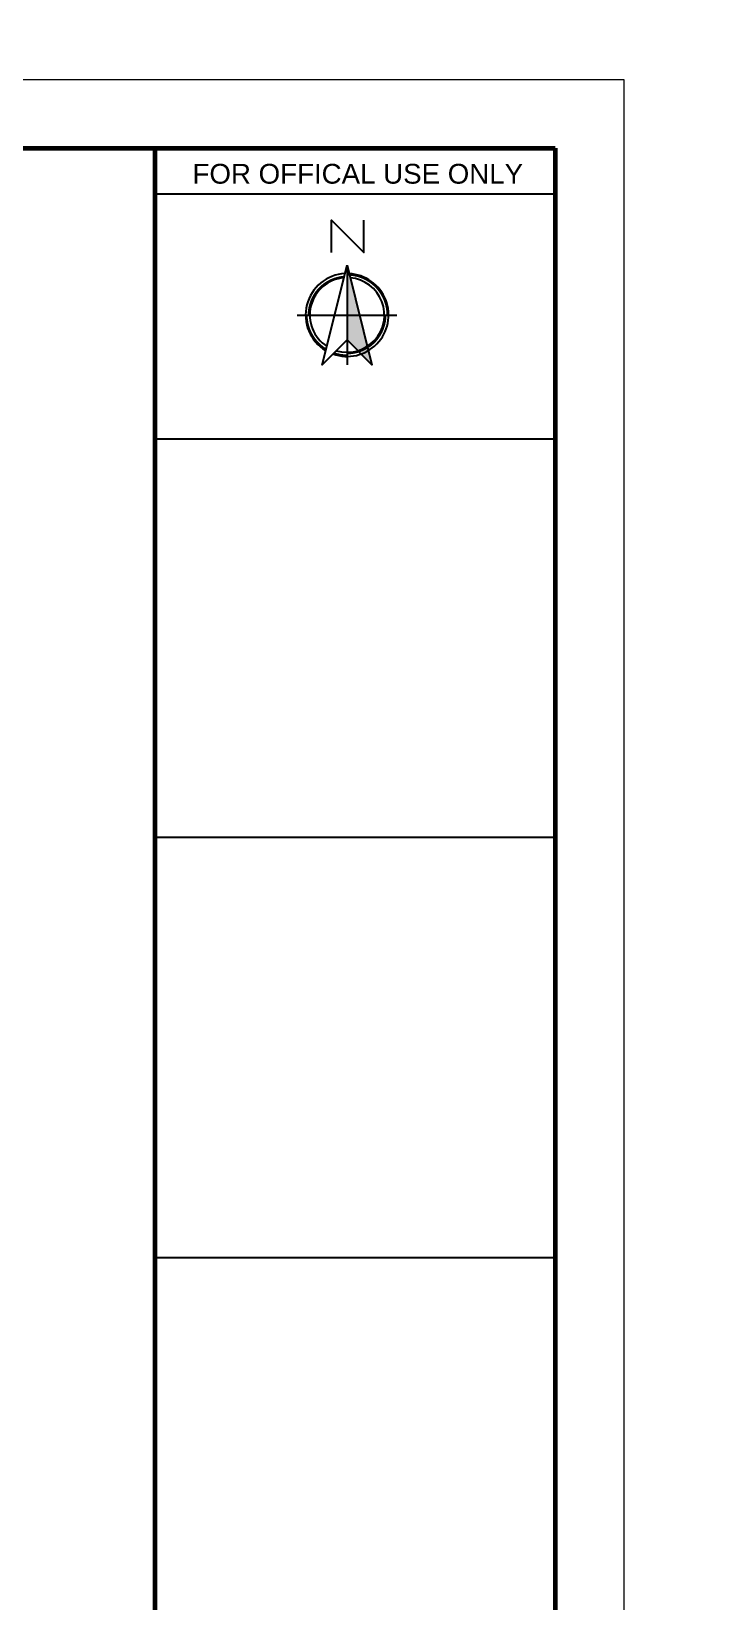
# Model space of a CAD drawing. Header units: inches. Extents: x -12071822 to 12321209, y -1222525 to 1319227.
# Drawn here: x 131206 to 131718, y 37191 to 38380 of the extents above; entities that cross this region are included whole.
import ezdxf

# ---------------------------------------------------------------- set-up
doc = ezdxf.new("R2010")
doc.units = ezdxf.units.IN
doc.header["$MEASUREMENT"] = 0
for name, color, linetype, lineweight in [('BORDER', 7, 'Continuous', 60), ('SITE BOUNDARY', 1, 'Continuous', 30), ('WALL', 1, 'Continuous', 30), ('Window', 3, 'Continuous', 0)]:
    doc.layers.add(name, color=color, linetype=linetype, lineweight=lineweight)
doc.styles.get("Standard").update_dxf_attribs({"font": 'arial.ttf'})

msp = doc.modelspace()

# ---------------------------------------------------------------- linework, layer by layer
for p, q in [((131444.81, 38202.91), (131444.81, 38127.55)), ((131407.13, 38165.23), (131482.49, 38165.23))]:
    msp.add_line(p, q)
msp.add_lwpolyline([(131432.96, 38212.49), (131432.96, 38237.12), (131457.59, 38212.49), (131457.59, 38237.12)])
msp.add_lwpolyline([(131444.81, 38202.91), (131463.65, 38127.55), (131444.81, 38146.39), (131425.97, 38127.55)], close=True)
at = {"const_width": 1.57}
for points in [[(131475.42, 38165.23, 0.4142136), (131444.81, 38195.84, 1)], [(131442.63, 38194.19, 0.3923846), (131415.76, 38165.23, 1)], [(131428.85, 38139.1, -0.2613935), (131414.19, 38165.23, -1)], [(131473.85, 38165.23, -0.4142136), (131444.81, 38136.18, -1)], [(131444.81, 38134.61, -0.0839971), (131434.73, 38136.31, -1)]]:
    msp.add_lwpolyline(points, format="xyb", dxfattribs=at)
for radius, start, end in [(31.4, 92.88415, 239.04337), (31.4, 250.10409, 87.11585), (28.26, 94.83127, 237.09625), (28.26, 253.1255, 85.16873)]:
    msp.add_arc((131444.81, 38165.23), radius, start, end)
msp.add_solid([(131444.81, 38202.91), (131463.65, 38127.55), (131444.81, 38146.39)])
at = {"layer": 'BORDER'}
msp.add_line((131299.55, 36202.74), (131299.55, 38291.59), dxfattribs=at)
at = {"layer": 'BORDER', "lineweight": 25}
for p, q in [((131602.37, 38256.66), (131299.55, 38256.66)), ((131602.37, 38071.18), (131299.55, 38071.18)), ((131602.37, 37769.33), (131299.55, 37769.33)), ((131602.37, 37451.09), (131299.55, 37451.09))]:
    msp.add_line(p, q, dxfattribs=at)
at = {"layer": 'BORDER'}
msp.add_lwpolyline([(131602.37, 38291.59), (131602.37, 36200.74), (128539.53, 36200.74), (128539.53, 38291.59)], close=True, dxfattribs=at)
at = {"layer": 'SITE BOUNDARY'}
msp.add_circle((130143.63, 37296.4), 2461.59, dxfattribs=at)
at = {"layer": 'Window'}
msp.add_lwpolyline([(131654.37, 38343.59), (131654.37, 36148.74), (128487.53, 36148.74), (128487.53, 38343.59)], close=True, dxfattribs=at)

# ---------------------------------------------------------------- texts
at = {"layer": 'WALL', "insert": (131327.79, 38279.73), "char_height": 15, "width": 1120.7402, "attachment_point": 1}
msp.add_mtext('FOR OFFICAL USE ONLY', dxfattribs=at)

doc.saveas('drawing.dxf')
